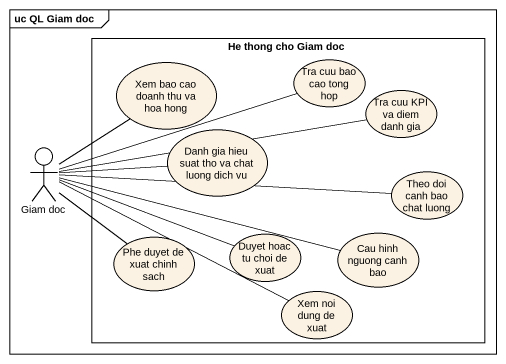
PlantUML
@startuml
mainframe uc QL Giam doc
rectangle "He thong cho Giam doc" as He_thong_cho_Giam_doc {
  usecase "Xem bao cao doanh thu va hoa hong" as Xem_bao_cao_doanh_thu_va
  usecase "Tra cuu bao cao tong hop" as Tra_cuu_bao_cao_tong_hop
  usecase "Tra cuu KPI va diem danh gia" as Tra_cuu_KPI_va_diem_danh_gia
  usecase "Danh gia hieu suat tho va chat luong dich vu" as Danh_gia_hieu_suat_tho_va
  usecase "Theo doi canh bao chat luong" as Theo_doi_canh_bao_chat_luong
  usecase "Phe duyet de xuat chinh sach" as Phe_duyet_de_xuat_chinh_sach
  usecase "Duyet hoac tu choi de xuat" as Duyet_hoac_tu_choi_de_xuat
  usecase "Cau hinh nguong canh bao" as Cau_hinh_nguong_canh_bao
  usecase "Xem noi dung de xuat" as Xem_noi_dung_de_xuat
}
actor "Giam doc" as Giam_doc
Giam_doc -up- Xem_bao_cao_doanh_thu_va
Giam_doc -right- Tra_cuu_bao_cao_tong_hop
Giam_doc -right- Tra_cuu_KPI_va_diem_danh_gia
Giam_doc -right- Danh_gia_hieu_suat_tho_va
Giam_doc -right- Theo_doi_canh_bao_chat_luong
Giam_doc -- Phe_duyet_de_xuat_chinh_sach
Giam_doc -right- Duyet_hoac_tu_choi_de_xuat
Giam_doc -right- Cau_hinh_nguong_canh_bao
Giam_doc -right- Xem_noi_dung_de_xuat
@enduml
